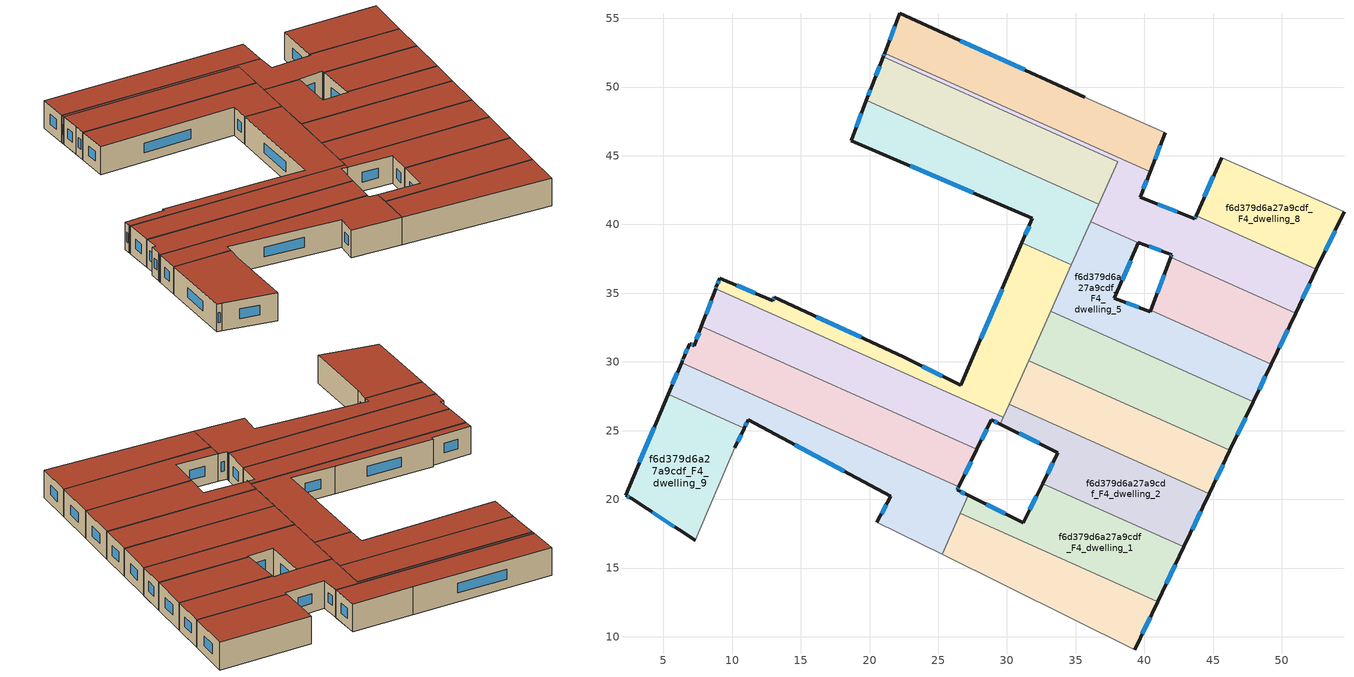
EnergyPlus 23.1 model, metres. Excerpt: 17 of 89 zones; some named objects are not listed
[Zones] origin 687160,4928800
f6d379d6a27a9cdf_F4_dwelling_0
 floor to f6d379d6a27a9cdf_F3_dwelling_0 (EU_floor_Construction): 40.96,12.56 39.29,9.07 25.28,16 26.61,18.97 z12
 wall outside (EU_wall_Construction): 39.29,9.07 40.96,12.56 z12:15
 wall to f6d379d6a27a9cdf_F4_dwelling_1 (EU_wall_Construction): 40.96,12.56 26.61,18.97 z12:15
 wall adiabatic (EU_wall_Construction): 25.28,16 39.29,9.07 z12:15
 wall to f6d379d6a27a9cdf_F4_dwelling_10 (EU_wall_Construction): 26.61,18.97 25.28,16 z12:15
 window (EU_Window_Construction): 39.84,10.2 40.42,11.42 z12.98:14.02
 roof outside (EU_roof_Construction): 39.29,9.07 40.96,12.56 26.61,18.97 25.28,16 z15
f6d379d6a27a9cdf_F4_dwelling_1
 floor to f6d379d6a27a9cdf_F3_dwelling_1 (EU_floor_Construction): 42.87,16.55 40.96,12.56 30.63,17.18 32.59,21.14 z12
 floor to f6d379d6a27a9cdf_F3_dwelling_0 (EU_floor_Construction): 31.19,18.31 30.63,17.18 26.61,18.97 27.19,20.28 z12
 wall outside (EU_wall_Construction): 32.59,21.14 31.19,18.31 27.19,20.29 / 40.96,12.56 42.87,16.55 z12:15
 wall to f6d379d6a27a9cdf_F4_dwelling_2 (EU_wall_Construction): 42.87,16.55 32.59,21.14 z12:15
 wall to f6d379d6a27a9cdf_F4_dwelling_10 (EU_wall_Construction): 27.19,20.29 26.61,18.98 z12:15
 window (EU_Window_Construction): 29.89,18.95 28.49,19.64 / 32.13,20.22 31.65,19.23 / 41.58,13.86 42.25,15.25 z12.98:14.02
 roof outside (EU_roof_Construction): 40.96,12.56 42.87,16.55 32.59,21.14 31.19,18.31 27.19,20.29 26.61,18.97 z15
f6d379d6a27a9cdf_F4_dwelling_10
 floor to f6d379d6a27a9cdf_F3_dwelling_10 (EU_floor_Construction): 26.39,20.72 26.37,20.69 26.83,20.46 24.92,16.18 20.54,18.34 21.55,20.23 11.17,25.79 10.87,25.17 5.34,27.64 6.23,29.73 z12
 floor to f6d379d6a27a9cdf_F3_dwelling_11 (EU_floor_Construction): 26.49,20.93 26.39,20.72 6.23,29.73 6.32,29.95 z12
 floor to f6d379d6a27a9cdf_F3_dwelling_0 (EU_floor_Construction): 27.19,20.28 25.28,16 24.92,16.18 26.83,20.46 z12
 wall outside (EU_wall_Construction): 27.19,20.29 26.37,20.69 26.49,20.93 / 10.87,25.17 11.17,25.79 21.55,20.23 20.54,18.34 / 6.32,29.95 5.34,27.64 z12:15
 wall adiabatic (EU_wall_Construction): 20.54,18.34 25.28,16 z12:15
 wall to f6d379d6a27a9cdf_F4_dwelling_9 (EU_wall_Construction): 5.34,27.64 10.87,25.17 z12:15
 wall to f6d379d6a27a9cdf_F4_dwelling_11 (EU_wall_Construction): 26.49,20.93 6.32,29.95 z12:15
 window (EU_Window_Construction): 26.93,20.42 26.64,20.56 / 21.23,19.62 20.87,18.95 / 14.55,23.98 18.18,22.04 / 10.97,25.37 11.08,25.59 / 6,29.2 5.66,28.39 / 26.41,20.77 26.45,20.85 z12.98:14.02
 roof outside (EU_roof_Construction): 25.28,16 27.19,20.29 26.37,20.69 26.49,20.93 6.32,29.95 5.34,27.64 10.87,25.17 11.17,25.79 21.55,20.23 20.54,18.34 z15
f6d379d6a27a9cdf_F4_dwelling_11
 floor to f6d379d6a27a9cdf_F3_dwelling_11 (EU_floor_Construction): 27.51,23 26.49,20.93 6.32,29.95 6.36,30.04 6.38,30.09 6.44,30.22 6.9,31.33 7.23,31.19 7.52,31.93 z12
 floor to f6d379d6a27a9cdf_F3_dwelling_12 (EU_floor_Construction): 27.82,23.63 27.51,23 7.52,31.93 7.77,32.59 z12
 wall outside (EU_wall_Construction): 7.77,32.59 7.23,31.19 6.9,31.33 6.44,30.22 6.38,30.09 6.36,30.04 6.32,29.95 / 26.49,20.93 27.82,23.63 z12:15
 wall to f6d379d6a27a9cdf_F4_dwelling_12 (EU_wall_Construction): 27.82,23.63 7.77,32.59 z12:15
 window (EU_Window_Construction): 6.42,30.18 6.4,30.13 / 6.75,30.97 6.59,30.58 / 7.13,31.24 7.01,31.28 / 7.6,32.14 7.41,31.65 / 26.92,21.81 27.39,22.76 z12.98:14.02
 roof outside (EU_roof_Construction): 26.49,20.93 27.82,23.63 7.77,32.59 7.23,31.19 6.9,31.33 6.44,30.22 6.38,30.09 6.36,30.04 6.32,29.95 z15
f6d379d6a27a9cdf_F4_dwelling_12
 floor adiabatic (EU_floor_Construction): 28.62,25.28 27.82,23.63 7.77,32.59 8.42,34.31 z12
 floor to f6d379d6a27a9cdf_F3_dwelling_13 (EU_floor_Construction): 29.74,25.97 29.51,25.47 28.87,25.79 28.62,25.28 8.42,34.31 8.81,35.33 z12
 wall outside (EU_wall_Construction): 27.82,23.63 28.87,25.79 29.51,25.47 / 8.81,35.33 7.77,32.59 z12:15
 wall to f6d379d6a27a9cdf_F4_dwelling_13 (EU_wall_Construction): 29.74,25.97 8.81,35.33 z12:15
 wall to f6d379d6a27a9cdf_F4_dwelling_2 (EU_wall_Construction): 29.51,25.47 29.74,25.97 z12:15
 window (EU_Window_Construction): 29.08,25.69 29.3,25.58 / 28.16,24.34 28.53,25.09 / 8.47,34.44 8.11,33.48 z12.98:14.02
 roof outside (EU_roof_Construction): 29.51,25.47 29.74,25.97 8.81,35.33 7.77,32.59 27.82,23.63 28.87,25.79 z15
f6d379d6a27a9cdf_F4_dwelling_13
 floor to f6d379d6a27a9cdf_F3_dwelling_13 (EU_floor_Construction): 27.54,30.37 31.01,28.82 29.74,25.97 8.81,35.33 8.82,35.35 9.1,36.1 12.95,34.46 13.06,34.72 22.46,30.37 26.65,28.3 z12
 floor to f6d379d6a27a9cdf_F3_dwelling_14 (EU_floor_Construction): 34.69,37.05 31.01,28.82 27.54,30.37 31.09,38.66 z12
 wall outside (EU_wall_Construction): 31.09,38.66 26.65,28.3 22.46,30.37 13.06,34.72 12.95,34.46 9.1,36.1 8.86,35.47 8.81,35.33 z12:15
 wall to f6d379d6a27a9cdf_F4_dwelling_14 (EU_wall_Construction): 34.69,37.05 31.09,38.66 z12:15
 wall to f6d379d6a27a9cdf_F4_dwelling_4 (EU_wall_Construction): 31.58,30.1 33.18,33.68 z12:15
 wall to f6d379d6a27a9cdf_F4_dwelling_3 (EU_wall_Construction): 30.16,26.91 31.58,30.1 z12:15
 wall to f6d379d6a27a9cdf_F4_dwelling_5 (EU_wall_Construction): 33.18,33.68 34.69,37.05 z12:15
 wall to f6d379d6a27a9cdf_F4_dwelling_2 (EU_wall_Construction): 29.74,25.97 30.15,26.91 z12:15
 window (EU_Window_Construction): 9.03,35.89 8.94,35.67 / 11.7,34.99 10.36,35.57 / 13.03,34.64 12.99,34.54 / 19.41,31.78 16.12,33.31 / 25.29,28.97 23.83,29.7 / 29.64,35.29 28.09,31.67 / 8.85,35.42 8.83,35.37 z12.98:14.02
 roof outside (EU_roof_Construction): 29.74,25.97 34.69,37.05 31.09,38.66 26.65,28.3 22.46,30.37 13.06,34.72 12.95,34.46 9.1,36.1 8.86,35.47 8.81,35.33 z15
f6d379d6a27a9cdf_F4_dwelling_14
 floor to f6d379d6a27a9cdf_F3_dwelling_15 (EU_floor_Construction): 36.67,41.49 35.74,39.41 32.1,41.04 31.85,40.46 18.65,46.11 19.78,49.04 z12
 floor to f6d379d6a27a9cdf_F3_dwelling_14 (EU_floor_Construction): 35.74,39.41 34.69,37.05 31.09,38.66 32.11,41.04 z12
 wall outside (EU_wall_Construction): 19.78,49.04 18.65,46.11 31.85,40.46 31.09,38.66 z12:15
 wall to f6d379d6a27a9cdf_F4_dwelling_15 (EU_wall_Construction): 36.67,41.49 19.78,49.04 z12:15
 wall to f6d379d6a27a9cdf_F4_dwelling_5 (EU_wall_Construction): 34.69,37.05 36.1,40.21 z12:15
 wall to f6d379d6a27a9cdf_F4_dwelling_7 (EU_wall_Construction): 36.1,40.21 36.67,41.49 z12:15
 window (EU_Window_Construction): 31.6,39.88 31.34,39.25 / 22.95,44.27 27.56,42.3 / 19.41,48.08 19.02,47.06 z12.98:14.02
 roof outside (EU_roof_Construction): 34.69,37.05 36.67,41.49 19.78,49.04 18.65,46.11 31.85,40.46 31.09,38.66 z15
f6d379d6a27a9cdf_F4_dwelling_15
 floor to f6d379d6a27a9cdf_F3_dwelling_15 (EU_floor_Construction): 36.85,41.9 36.67,41.49 19.78,49.04 19.94,49.46 z12
 floor to f6d379d6a27a9cdf_F3_dwelling_16 (EU_floor_Construction): 38.05,44.57 36.85,41.9 19.94,49.46 20.99,52.19 z12
 wall outside (EU_wall_Construction): 20.99,52.19 20.2,50.15 19.78,49.04 z12:15
 wall to f6d379d6a27a9cdf_F4_dwelling_7 (EU_wall_Construction): 36.67,41.49 38.05,44.57 20.99,52.19 z12:15
 window (EU_Window_Construction): 20.07,49.79 19.92,49.4 / 20.74,51.53 20.46,50.81 z12.98:14.02
 roof outside (EU_roof_Construction): 36.67,41.49 38.05,44.57 20.99,52.19 20.2,50.15 19.78,49.04 z15
f6d379d6a27a9cdf_F4_dwelling_16
 floor to f6d379d6a27a9cdf_F3_dwelling_17 (EU_floor_Construction): 35.67,49.27 41.53,46.68 40.43,43.88 38.19,44.89 38.2,44.91 21.13,52.54 22.21,55.36 z12
 floor to f6d379d6a27a9cdf_F3_dwelling_16 (EU_floor_Construction): 38.2,44.91 38.17,44.84 21.1,52.47 21.13,52.54 z12
 floor to f6d379d6a27a9cdf_F3_dwelling_7 (EU_floor_Construction): 40.43,43.88 40.41,43.84 38.17,44.84 38.19,44.89 z12
 wall outside (EU_wall_Construction): 35.67,49.27 22.21,55.36 21.1,52.47 / 40.41,43.84 41.53,46.68 z12:15
 wall adiabatic (EU_wall_Construction): 41.53,46.68 35.67,49.27 z12:15
 wall to f6d379d6a27a9cdf_F4_dwelling_7 (EU_wall_Construction): 21.1,52.47 40.41,43.84 z12:15
 window (EU_Window_Construction): 31.3,51.25 26.59,53.38 / 40.78,44.76 41.17,45.75 / 21.85,54.42 21.46,53.41 z12.98:14.02
 roof outside (EU_roof_Construction): 40.41,43.84 41.53,46.68 35.67,49.27 22.21,55.36 21.1,52.47 z15
f6d379d6a27a9cdf_F4_dwelling_2
 floor to f6d379d6a27a9cdf_F3_dwelling_2 (EU_floor_Construction): 44.71,20.41 42.87,16.55 32.59,21.14 33.7,23.41 34.48,24.98 z12
 floor to f6d379d6a27a9cdf_F3_dwelling_3 (EU_floor_Construction): 34.48,24.98 33.76,23.53 33.7,23.41 29.51,25.47 30.16,26.91 z12
 wall outside (EU_wall_Construction): 29.51,25.47 33.7,23.41 32.59,21.14 / 42.87,16.55 44.71,20.41 z12:15
 wall to f6d379d6a27a9cdf_F4_dwelling_3 (EU_wall_Construction): 44.71,20.41 30.16,26.91 z12:15
 window (EU_Window_Construction): 30.88,24.8 32.34,24.08 / 43.47,17.8 44.11,19.15 / 33.34,22.67 32.95,21.88 z12.98:14.02
 roof outside (EU_roof_Construction): 42.87,16.55 44.71,20.41 30.16,26.91 29.51,25.47 33.7,23.41 32.59,21.14 z15
f6d379d6a27a9cdf_F4_dwelling_3
 floor to f6d379d6a27a9cdf_F3_dwelling_3 (EU_floor_Construction): 46.22,23.56 44.71,20.41 30.16,26.91 31.58,30.1 z12
 wall outside (EU_wall_Construction): 44.71,20.41 46.22,23.56 z12:15
 wall to f6d379d6a27a9cdf_F4_dwelling_4 (EU_wall_Construction): 46.22,23.56 31.58,30.1 z12:15
 window (EU_Window_Construction): 45.2,21.43 45.73,22.53 z12.98:14.02
 roof outside (EU_roof_Construction): 44.71,20.41 46.22,23.56 31.58,30.1 30.16,26.91 z15
f6d379d6a27a9cdf_F4_dwelling_4
 floor to f6d379d6a27a9cdf_F3_dwelling_4 (EU_floor_Construction): 47.91,27.1 46.22,23.56 31.58,30.1 33.18,33.68 z12
 wall outside (EU_wall_Construction): 46.22,23.56 47.91,27.1 z12:15
 wall to f6d379d6a27a9cdf_F4_dwelling_5 (EU_wall_Construction): 47.91,27.1 33.18,33.68 z12:15
 window (EU_Window_Construction): 46.77,24.71 47.36,25.95 z12.98:14.02
 roof outside (EU_roof_Construction): 46.22,23.56 47.91,27.1 33.18,33.68 31.58,30.1 z15
f6d379d6a27a9cdf_F4_dwelling_5
 floor to f6d379d6a27a9cdf_F3_dwelling_5 (EU_floor_Construction): 39.57,38.66 37.82,34.64 40.44,33.65 40.48,33.75 49.22,29.84 47.94,27.14 33.2,33.73 36.1,40.21 z12
 floor to f6d379d6a27a9cdf_F3_dwelling_4 (EU_floor_Construction): 47.94,27.14 47.91,27.1 33.18,33.68 33.2,33.73 z12
 wall outside (EU_wall_Construction): 40.48,33.75 40.44,33.65 37.82,34.64 39.57,38.66 / 47.91,27.1 49.22,29.84 z12:15
 wall to f6d379d6a27a9cdf_F4_dwelling_7 (EU_wall_Construction): 39.57,38.66 36.1,40.21 z12:15
 wall to f6d379d6a27a9cdf_F4_dwelling_6 (EU_wall_Construction): 49.22,29.84 40.48,33.75 z12:15
 window (EU_Window_Construction): 38.39,35.95 39,37.35 / 39.59,33.97 38.68,34.32 / 48.34,27.99 48.8,28.95 z12.98:14.02
 roof outside (EU_roof_Construction): 47.91,27.1 49.22,29.84 40.48,33.75 40.44,33.65 37.82,34.64 39.57,38.66 36.1,40.21 33.18,33.68 z15
f6d379d6a27a9cdf_F4_dwelling_6
 floor to f6d379d6a27a9cdf_F3_dwelling_6 (EU_floor_Construction): 51,33.55 49.22,29.84 40.48,33.75 41.93,37.61 z12
 wall outside (EU_wall_Construction): 49.22,29.84 51,33.55 / 41.93,37.61 40.48,33.75 z12:15
 wall to f6d379d6a27a9cdf_F4_dwelling_7 (EU_wall_Construction): 51,33.55 41.93,37.61 z12:15
 window (EU_Window_Construction): 49.8,31.05 50.42,32.34 / 41.46,36.35 40.95,35 z12.98:14.02
 roof outside (EU_roof_Construction): 49.22,29.84 51,33.55 41.93,37.61 40.48,33.75 z15
f6d379d6a27a9cdf_F4_dwelling_7
 floor to f6d379d6a27a9cdf_F3_dwelling_16 (EU_floor_Construction): 38.17,44.84 38.05,44.57 20.99,52.19 21.1,52.47 z12
 floor to f6d379d6a27a9cdf_F3_dwelling_7 (EU_floor_Construction): 52.52,36.73 51.17,33.91 36.26,40.58 38.17,44.84 40.41,43.84 39.68,41.99 43.67,40.41 43.77,40.64 z12
 floor to f6d379d6a27a9cdf_F3_dwelling_6 (EU_floor_Construction): 51.17,33.91 51,33.55 41.93,37.61 42,37.81 39.58,38.69 39.57,38.66 36.1,40.21 36.26,40.58 z12
 wall outside (EU_wall_Construction): 39.57,38.66 39.58,38.69 42,37.81 41.93,37.61 / 21.1,52.47 20.99,52.19 / 43.77,40.64 43.67,40.41 39.68,41.99 40.41,43.84 / 51,33.55 52.52,36.73 z12:15
 wall to f6d379d6a27a9cdf_F4_dwelling_8 (EU_wall_Construction): 52.52,36.73 43.77,40.64 z12:15
 window (EU_Window_Construction): 41.98,37.74 41.95,37.67 / 40.37,38.4 41.22,38.1 / 21.06,52.38 21.03,52.28 / 39.92,42.59 40.17,43.24 / 42.38,40.92 40.98,41.48 / 43.74,40.56 43.71,40.48 / 51.49,34.58 52.03,35.7 z12.98:14.02
 roof outside (EU_roof_Construction): 51,33.55 52.52,36.73 43.77,40.64 43.67,40.41 39.68,41.99 40.41,43.84 21.1,52.47 20.99,52.19 38.05,44.57 36.1,40.21 39.57,38.66 39.58,38.69 42,37.81 41.93,37.61 z15
f6d379d6a27a9cdf_F4_dwelling_8
 floor to f6d379d6a27a9cdf_F3_dwelling_8 (EU_floor_Construction): 54.52,40.92 52.52,36.73 43.77,40.64 45.61,44.87 z12
 wall outside (EU_wall_Construction): 45.61,44.87 43.77,40.64 / 52.52,36.73 54.52,40.92 z12:15
 wall adiabatic (EU_wall_Construction): 54.52,40.92 45.61,44.87 z12:15
 window (EU_Window_Construction): 45.01,43.49 44.37,42.01 / 53.17,38.09 53.87,39.56 z12.98:14.02
 roof outside (EU_roof_Construction): 52.52,36.73 54.52,40.92 45.61,44.87 43.77,40.64 z15
f6d379d6a27a9cdf_F4_dwelling_9
 floor to f6d379d6a27a9cdf_F3_dwelling_9 (EU_floor_Construction): 10.61,24.62 10.18,23.74 7.31,17.01 2.67,20.07 2.24,20.31 5.1,27.07 z12
 floor to f6d379d6a27a9cdf_F3_dwelling_10 (EU_floor_Construction): 10.87,25.17 10.61,24.62 5.1,27.07 5.34,27.64 z12
 wall outside (EU_wall_Construction): 5.34,27.64 2.24,20.31 2.67,20.07 7.31,17.01 / 10.18,23.74 10.87,25.17 z12:15
 wall adiabatic (EU_wall_Construction): 7.31,17.01 10.18,23.74 z12:15
 window (EU_Window_Construction): 2.38,20.23 2.53,20.15 / 4.34,25.25 3.25,22.69 / 10.41,24.2 10.65,24.7 / 4.18,19.08 5.8,18.01 z12.98:14.02
 roof outside (EU_roof_Construction): 7.31,17.01 10.18,23.74 10.87,25.17 5.34,27.64 2.24,20.31 2.67,20.07 z15
[Building]
EU S2 Campaign: North Axis=0; Terrain=City; Solar Distribution=FullExterior
[Site:Location]
Bologna: Latitude=44.5; Longitude=11.25; Time Zone=1; Elevation=37
[SizingPeriod:WeatherFileDays]
AnnualSizingPeriod: Begin Month=1; Begin Day of Month=1; End Month=12; End Day of Month=31; Day of Week for Start Day=Monday; Use Weather File Daylight Saving Period=No; Use Weather File Rain and Snow Indicators=No
[MATERIAL]
EU_InternalMass_Material: Roughness=MediumRough; Thickness=0.1; Conductivity=1; Density=1800; Specific Heat=900; Thermal Absorptance=0.9; Solar Absorptance=0.7; Visible Absorptance=0.7
[MATERIAL:NOMASS] Roughness=MediumRough; Thermal Absorptance=0.9; Solar Absorptance=0.7; Visible Absorptance=0.7
Name | Thermal Resistance
EU_wall_NoMass | 0.905828
EU_roof_NoMass | 0.37593
EU_floor_NoMass | 0.67114
[WINDOWMATERIAL:SIMPLEGLAZINGSYSTEM]
EU_Window_SimpleGlazing: UFactor=4.52486; Solar Heat Gain Coefficient=0.85; Visible Transmittance=0.85
[CONSTRUCTION]
EU_wall_Construction: EU_wall_NoMass
EU_roof_Construction: EU_roof_NoMass
EU_floor_Construction: EU_floor_NoMass
EU_Window_Construction: EU_Window_SimpleGlazing
EU_InternalMass_Construction: EU_InternalMass_Material
[ZONE] Type=1; Multiplier=1; Ceiling Height=autocalculate; Floor Area=autocalculate; Part of Total Floor Area=Yes
Name | Volume
f6d379d6a27a9cdf_F4_dwelling_0 | 167.572
f6d379d6a27a9cdf_F4_dwelling_1 | 167.555
f6d379d6a27a9cdf_F4_dwelling_10 | 199.715
f6d379d6a27a9cdf_F4_dwelling_11 | 198.583
f6d379d6a27a9cdf_F4_dwelling_12 | 194.647
f6d379d6a27a9cdf_F4_dwelling_13 | 198.847
f6d379d6a27a9cdf_F4_dwelling_14 | 188.536
f6d379d6a27a9cdf_F4_dwelling_15 | 188.511
f6d379d6a27a9cdf_F4_dwelling_16 | 193.844
f6d379d6a27a9cdf_F4_dwelling_2 | 167.602
f6d379d6a27a9cdf_F4_dwelling_3 | 167.562
f6d379d6a27a9cdf_F4_dwelling_4 | 189.313
f6d379d6a27a9cdf_F4_dwelling_5 | 192.986
f6d379d6a27a9cdf_F4_dwelling_6 | 120.433
f6d379d6a27a9cdf_F4_dwelling_7 | 195.643
f6d379d6a27a9cdf_F4_dwelling_8 | 134.143
f6d379d6a27a9cdf_F4_dwelling_9 | 150.779
[INTERNALMASS] Construction=EU_InternalMass_Construction
Name | Zone or ZoneList | Surface Area
f6d379d6a27a9cdf_F4_dwelling_0_EU_InternalMass | f6d379d6a27a9cdf_F4_dwelling_0 | 55.8632
f6d379d6a27a9cdf_F4_dwelling_1_EU_InternalMass | f6d379d6a27a9cdf_F4_dwelling_1 | 55.8462
f6d379d6a27a9cdf_F4_dwelling_2_EU_InternalMass | f6d379d6a27a9cdf_F4_dwelling_2 | 55.8656
f6d379d6a27a9cdf_F4_dwelling_3_EU_InternalMass | f6d379d6a27a9cdf_F4_dwelling_3 | 55.8542
f6d379d6a27a9cdf_F4_dwelling_4_EU_InternalMass | f6d379d6a27a9cdf_F4_dwelling_4 | 63.1125
f6d379d6a27a9cdf_F4_dwelling_5_EU_InternalMass | f6d379d6a27a9cdf_F4_dwelling_5 | 64.3303
f6d379d6a27a9cdf_F4_dwelling_6_EU_InternalMass | f6d379d6a27a9cdf_F4_dwelling_6 | 40.1392
f6d379d6a27a9cdf_F4_dwelling_7_EU_InternalMass | f6d379d6a27a9cdf_F4_dwelling_7 | 65.2232
f6d379d6a27a9cdf_F4_dwelling_8_EU_InternalMass | f6d379d6a27a9cdf_F4_dwelling_8 | 44.7141
f6d379d6a27a9cdf_F4_dwelling_9_EU_InternalMass | f6d379d6a27a9cdf_F4_dwelling_9 | 50.2612
f6d379d6a27a9cdf_F4_dwelling_10_EU_InternalMass | f6d379d6a27a9cdf_F4_dwelling_10 | 66.5806
f6d379d6a27a9cdf_F4_dwelling_11_EU_InternalMass | f6d379d6a27a9cdf_F4_dwelling_11 | 66.1848
f6d379d6a27a9cdf_F4_dwelling_12_EU_InternalMass | f6d379d6a27a9cdf_F4_dwelling_12 | 64.8835
f6d379d6a27a9cdf_F4_dwelling_13_EU_InternalMass | f6d379d6a27a9cdf_F4_dwelling_13 | 66.2795
f6d379d6a27a9cdf_F4_dwelling_14_EU_InternalMass | f6d379d6a27a9cdf_F4_dwelling_14 | 62.8452
f6d379d6a27a9cdf_F4_dwelling_15_EU_InternalMass | f6d379d6a27a9cdf_F4_dwelling_15 | 62.8366
f6d379d6a27a9cdf_F4_dwelling_16_EU_InternalMass | f6d379d6a27a9cdf_F4_dwelling_16 | 64.6086
[OTHEREQUIPMENT] Fuel Type=Electricity; Design Level Calculation Method=Watts/Area; Power per Zone Floor Area=1; Fraction Latent=0; Fraction Radiant=0; Fraction Lost=0; Carbon Dioxide Generation Rate=0; EndUse Subcategory=EU_Step8_InternalGains
Name | Zone or ZoneList or Space or SpaceList | Schedule
EU_Step8_InternalGain_f6d379d6a27a9cdf_F4_dwelling_0_f000 | f6d379d6a27a9cdf_F4_dwelling_0 | EU_Step8_GainSchedule_f6d379d6a27a9cdf_F4_dwelling_0_f000
EU_Step8_InternalGain_f6d379d6a27a9cdf_F4_dwelling_1_f000 | f6d379d6a27a9cdf_F4_dwelling_1 | EU_Step8_GainSchedule_f6d379d6a27a9cdf_F4_dwelling_1_f000
EU_Step8_InternalGain_f6d379d6a27a9cdf_F4_dwelling_2_f000 | f6d379d6a27a9cdf_F4_dwelling_2 | EU_Step8_GainSchedule_f6d379d6a27a9cdf_F4_dwelling_2_f000
EU_Step8_InternalGain_f6d379d6a27a9cdf_F4_dwelling_3_f000 | f6d379d6a27a9cdf_F4_dwelling_3 | EU_Step8_GainSchedule_f6d379d6a27a9cdf_F4_dwelling_3_f000
EU_Step8_InternalGain_f6d379d6a27a9cdf_F4_dwelling_4_f000 | f6d379d6a27a9cdf_F4_dwelling_4 | EU_Step8_GainSchedule_f6d379d6a27a9cdf_F4_dwelling_4_f000
EU_Step8_InternalGain_f6d379d6a27a9cdf_F4_dwelling_5_f000 | f6d379d6a27a9cdf_F4_dwelling_5 | EU_Step8_GainSchedule_f6d379d6a27a9cdf_F4_dwelling_5_f000
EU_Step8_InternalGain_f6d379d6a27a9cdf_F4_dwelling_6_f000 | f6d379d6a27a9cdf_F4_dwelling_6 | EU_Step8_GainSchedule_f6d379d6a27a9cdf_F4_dwelling_6_f000
EU_Step8_InternalGain_f6d379d6a27a9cdf_F4_dwelling_7_f000 | f6d379d6a27a9cdf_F4_dwelling_7 | EU_Step8_GainSchedule_f6d379d6a27a9cdf_F4_dwelling_7_f000
EU_Step8_InternalGain_f6d379d6a27a9cdf_F4_dwelling_8_f000 | f6d379d6a27a9cdf_F4_dwelling_8 | EU_Step8_GainSchedule_f6d379d6a27a9cdf_F4_dwelling_8_f000
EU_Step8_InternalGain_f6d379d6a27a9cdf_F4_dwelling_9_f000 | f6d379d6a27a9cdf_F4_dwelling_9 | EU_Step8_GainSchedule_f6d379d6a27a9cdf_F4_dwelling_9_f000
EU_Step8_InternalGain_f6d379d6a27a9cdf_F4_dwelling_10_f000 | f6d379d6a27a9cdf_F4_dwelling_10 | EU_Step8_GainSchedule_f6d379d6a27a9cdf_F4_dwelling_10_f000
EU_Step8_InternalGain_f6d379d6a27a9cdf_F4_dwelling_11_f000 | f6d379d6a27a9cdf_F4_dwelling_11 | EU_Step8_GainSchedule_f6d379d6a27a9cdf_F4_dwelling_11_f000
EU_Step8_InternalGain_f6d379d6a27a9cdf_F4_dwelling_12_f000 | f6d379d6a27a9cdf_F4_dwelling_12 | EU_Step8_GainSchedule_f6d379d6a27a9cdf_F4_dwelling_12_f000
EU_Step8_InternalGain_f6d379d6a27a9cdf_F4_dwelling_13_f000 | f6d379d6a27a9cdf_F4_dwelling_13 | EU_Step8_GainSchedule_f6d379d6a27a9cdf_F4_dwelling_13_f000
EU_Step8_InternalGain_f6d379d6a27a9cdf_F4_dwelling_14_f000 | f6d379d6a27a9cdf_F4_dwelling_14 | EU_Step8_GainSchedule_f6d379d6a27a9cdf_F4_dwelling_14_f000
EU_Step8_InternalGain_f6d379d6a27a9cdf_F4_dwelling_15_f000 | f6d379d6a27a9cdf_F4_dwelling_15 | EU_Step8_GainSchedule_f6d379d6a27a9cdf_F4_dwelling_15_f000
EU_Step8_InternalGain_f6d379d6a27a9cdf_F4_dwelling_16_f000 | f6d379d6a27a9cdf_F4_dwelling_16 | EU_Step8_GainSchedule_f6d379d6a27a9cdf_F4_dwelling_16_f000
[ZONEVENTILATION:DESIGNFLOWRATE] Schedule=EU_AlwaysOn; Design Flow Rate Calculation Method=AirChanges/Hour; Air Changes per Hour=0.73129; Ventilation Type=Natural; Fan Pressure Rise=0; Fan Total Efficiency=1; Constant Term Coefficient=1; Temperature Term Coefficient=0; Velocity Term Coefficient=0; Velocity Squared Term Coefficient=0; Minimum Indoor Temperature=-100; Maximum Indoor Temperature=100; Delta Temperature=-100; Minimum Outdoor Temperature=-100; Maximum Outdoor Temperature=100; Maximum Wind Speed=40
Name | Zone or ZoneList or Space or SpaceList
EU_ConstantAir_f6d379d6a27a9cdf_F4_dwelling_0 | f6d379d6a27a9cdf_F4_dwelling_0
EU_ConstantAir_f6d379d6a27a9cdf_F4_dwelling_1 | f6d379d6a27a9cdf_F4_dwelling_1
EU_ConstantAir_f6d379d6a27a9cdf_F4_dwelling_2 | f6d379d6a27a9cdf_F4_dwelling_2
EU_ConstantAir_f6d379d6a27a9cdf_F4_dwelling_3 | f6d379d6a27a9cdf_F4_dwelling_3
EU_ConstantAir_f6d379d6a27a9cdf_F4_dwelling_4 | f6d379d6a27a9cdf_F4_dwelling_4
EU_ConstantAir_f6d379d6a27a9cdf_F4_dwelling_5 | f6d379d6a27a9cdf_F4_dwelling_5
EU_ConstantAir_f6d379d6a27a9cdf_F4_dwelling_6 | f6d379d6a27a9cdf_F4_dwelling_6
EU_ConstantAir_f6d379d6a27a9cdf_F4_dwelling_7 | f6d379d6a27a9cdf_F4_dwelling_7
EU_ConstantAir_f6d379d6a27a9cdf_F4_dwelling_8 | f6d379d6a27a9cdf_F4_dwelling_8
EU_ConstantAir_f6d379d6a27a9cdf_F4_dwelling_9 | f6d379d6a27a9cdf_F4_dwelling_9
EU_ConstantAir_f6d379d6a27a9cdf_F4_dwelling_10 | f6d379d6a27a9cdf_F4_dwelling_10
EU_ConstantAir_f6d379d6a27a9cdf_F4_dwelling_11 | f6d379d6a27a9cdf_F4_dwelling_11
EU_ConstantAir_f6d379d6a27a9cdf_F4_dwelling_12 | f6d379d6a27a9cdf_F4_dwelling_12
EU_ConstantAir_f6d379d6a27a9cdf_F4_dwelling_13 | f6d379d6a27a9cdf_F4_dwelling_13
EU_ConstantAir_f6d379d6a27a9cdf_F4_dwelling_14 | f6d379d6a27a9cdf_F4_dwelling_14
EU_ConstantAir_f6d379d6a27a9cdf_F4_dwelling_15 | f6d379d6a27a9cdf_F4_dwelling_15
EU_ConstantAir_f6d379d6a27a9cdf_F4_dwelling_16 | f6d379d6a27a9cdf_F4_dwelling_16
[HVACTEMPLATE:ZONE:IDEALLOADSAIRSYSTEM] System Availability Schedule=EU_AlwaysOn; Maximum Heating Supply Air Temperature=50; Minimum Cooling Supply Air Temperature=13; Maximum Heating Supply Air Humidity Ratio=0.0156; Minimum Cooling Supply Air Humidity Ratio=0.0077; Heating Limit=NoLimit; Cooling Limit=NoLimit; Heating Availability Schedule=EU_AlwaysOn; Cooling Availability Schedule=EU_CoolingOff; Dehumidification Control Type=ConstantSensibleHeatRatio; Cooling Sensible Heat Ratio=0.7; Dehumidification Setpoint=60; Humidification Control Type=None; Humidification Setpoint=30; Outdoor Air Method=None; Outdoor Air Flow Rate per Person=0.00944; Outdoor Air Flow Rate per Zone Floor Area=0; Outdoor Air Flow Rate per Zone=0; Demand Controlled Ventilation Type=None; Outdoor Air Economizer Type=NoEconomizer; Heat Recovery Type=None; Sensible Heat Recovery Effectiveness=0.7; Latent Heat Recovery Effectiveness=0.65
Name | Template Thermostat
f6d379d6a27a9cdf_F4_dwelling_0 | EU_HeatOnly_f6d379d6a27a9cdf_F4_dwelling_0
f6d379d6a27a9cdf_F4_dwelling_1 | EU_HeatOnly_f6d379d6a27a9cdf_F4_dwelling_1
f6d379d6a27a9cdf_F4_dwelling_2 | EU_HeatOnly_f6d379d6a27a9cdf_F4_dwelling_2
f6d379d6a27a9cdf_F4_dwelling_3 | EU_HeatOnly_f6d379d6a27a9cdf_F4_dwelling_3
f6d379d6a27a9cdf_F4_dwelling_4 | EU_HeatOnly_f6d379d6a27a9cdf_F4_dwelling_4
f6d379d6a27a9cdf_F4_dwelling_5 | EU_HeatOnly_f6d379d6a27a9cdf_F4_dwelling_5
f6d379d6a27a9cdf_F4_dwelling_6 | EU_HeatOnly_f6d379d6a27a9cdf_F4_dwelling_6
f6d379d6a27a9cdf_F4_dwelling_7 | EU_HeatOnly_f6d379d6a27a9cdf_F4_dwelling_7
f6d379d6a27a9cdf_F4_dwelling_8 | EU_HeatOnly_f6d379d6a27a9cdf_F4_dwelling_8
f6d379d6a27a9cdf_F4_dwelling_9 | EU_HeatOnly_f6d379d6a27a9cdf_F4_dwelling_9
f6d379d6a27a9cdf_F4_dwelling_10 | EU_HeatOnly_f6d379d6a27a9cdf_F4_dwelling_10
f6d379d6a27a9cdf_F4_dwelling_11 | EU_HeatOnly_f6d379d6a27a9cdf_F4_dwelling_11
f6d379d6a27a9cdf_F4_dwelling_12 | EU_HeatOnly_f6d379d6a27a9cdf_F4_dwelling_12
f6d379d6a27a9cdf_F4_dwelling_13 | EU_HeatOnly_f6d379d6a27a9cdf_F4_dwelling_13
f6d379d6a27a9cdf_F4_dwelling_14 | EU_HeatOnly_f6d379d6a27a9cdf_F4_dwelling_14
f6d379d6a27a9cdf_F4_dwelling_15 | EU_HeatOnly_f6d379d6a27a9cdf_F4_dwelling_15
f6d379d6a27a9cdf_F4_dwelling_16 | EU_HeatOnly_f6d379d6a27a9cdf_F4_dwelling_16
[SIZING:ZONE] Zone Cooling Design Supply Air Temperature Input Method=SupplyAirTemperature; Zone Cooling Design Supply Air Temperature=13; Zone Heating Design Supply Air Temperature Input Method=SupplyAirTemperature; Zone Heating Design Supply Air Temperature=50; Zone Cooling Design Supply Air Humidity Ratio=0.008; Zone Heating Design Supply Air Humidity Ratio=0.008; Cooling Design Air Flow Method=DesignDay; Cooling Design Air Flow Rate=0; Cooling Minimum Air Flow per Zone Floor Area=0.000762; Cooling Minimum Air Flow=0; Cooling Minimum Air Flow Fraction=0.2; Heating Design Air Flow Method=DesignDay; Heating Design Air Flow Rate=0; Heating Maximum Air Flow per Zone Floor Area=0.002032; Heating Maximum Air Flow=0.141576; Heating Maximum Air Flow Fraction=0.3; Account for Dedicated Outdoor Air System=No; Dedicated Outdoor Air System Control Strategy=NeutralSupplyAir; Dedicated Outdoor Air Low Setpoint Temperature for Design=autosize; Dedicated Outdoor Air High Setpoint Temperature for Design=autosize; Zone Load Sizing Method=Sensible Load Only No Latent Load; Zone Latent Cooling Design Supply Air Humidity Ratio Input Method=HumidityRatioDifference; Zone Cooling Design Supply Air Humidity Ratio Difference=0.005; Zone Latent Heating Design Supply Air Humidity Ratio Input Method=HumidityRatioDifference; Zone Humidification Design Supply Air Humidity Ratio Difference=0.005
f6d379d6a27a9cdf_F4_dwelling_0; f6d379d6a27a9cdf_F4_dwelling_1; f6d379d6a27a9cdf_F4_dwelling_2; f6d379d6a27a9cdf_F4_dwelling_3; f6d379d6a27a9cdf_F4_dwelling_4; f6d379d6a27a9cdf_F4_dwelling_5; f6d379d6a27a9cdf_F4_dwelling_6; f6d379d6a27a9cdf_F4_dwelling_7; f6d379d6a27a9cdf_F4_dwelling_8; f6d379d6a27a9cdf_F4_dwelling_9; f6d379d6a27a9cdf_F4_dwelling_10; f6d379d6a27a9cdf_F4_dwelling_11; f6d379d6a27a9cdf_F4_dwelling_12; f6d379d6a27a9cdf_F4_dwelling_13; f6d379d6a27a9cdf_F4_dwelling_14; f6d379d6a27a9cdf_F4_dwelling_15; f6d379d6a27a9cdf_F4_dwelling_16
[SCHEDULE:CONSTANT]
Name | Hourly Value
EU_AlwaysOn | 1
EU_CoolingOff | 0
[SCHEDULE:FILE] Column Number=1; Rows to Skip at Top=0; Number of Hours of Data=8760; Column Separator=Comma; Interpolate to Timestep=No; Minutes per Item=60; Adjust Schedule for Daylight Savings=Yes
Name | File
EU_Step8_GainSchedule_f6d379d6a27a9cdf_F4_dwelling_0_f000 | ../../schedules/f6d379d6a27a9cdf/f6d379d6a27a9cdf_F4_dwelling_0_f000_gain.csv
EU_Step8_GainSchedule_f6d379d6a27a9cdf_F4_dwelling_1_f000 | ../../schedules/f6d379d6a27a9cdf/f6d379d6a27a9cdf_F4_dwelling_1_f000_gain.csv
EU_Step8_GainSchedule_f6d379d6a27a9cdf_F4_dwelling_2_f000 | ../../schedules/f6d379d6a27a9cdf/f6d379d6a27a9cdf_F4_dwelling_2_f000_gain.csv
EU_Step8_GainSchedule_f6d379d6a27a9cdf_F4_dwelling_3_f000 | ../../schedules/f6d379d6a27a9cdf/f6d379d6a27a9cdf_F4_dwelling_3_f000_gain.csv
EU_Step8_GainSchedule_f6d379d6a27a9cdf_F4_dwelling_4_f000 | ../../schedules/f6d379d6a27a9cdf/f6d379d6a27a9cdf_F4_dwelling_4_f000_gain.csv
EU_Step8_GainSchedule_f6d379d6a27a9cdf_F4_dwelling_5_f000 | ../../schedules/f6d379d6a27a9cdf/f6d379d6a27a9cdf_F4_dwelling_5_f000_gain.csv
EU_Step8_GainSchedule_f6d379d6a27a9cdf_F4_dwelling_6_f000 | ../../schedules/f6d379d6a27a9cdf/f6d379d6a27a9cdf_F4_dwelling_6_f000_gain.csv
EU_Step8_GainSchedule_f6d379d6a27a9cdf_F4_dwelling_7_f000 | ../../schedules/f6d379d6a27a9cdf/f6d379d6a27a9cdf_F4_dwelling_7_f000_gain.csv
EU_Step8_GainSchedule_f6d379d6a27a9cdf_F4_dwelling_8_f000 | ../../schedules/f6d379d6a27a9cdf/f6d379d6a27a9cdf_F4_dwelling_8_f000_gain.csv
EU_Step8_GainSchedule_f6d379d6a27a9cdf_F4_dwelling_9_f000 | ../../schedules/f6d379d6a27a9cdf/f6d379d6a27a9cdf_F4_dwelling_9_f000_gain.csv
EU_Step8_GainSchedule_f6d379d6a27a9cdf_F4_dwelling_10_f000 | ../../schedules/f6d379d6a27a9cdf/f6d379d6a27a9cdf_F4_dwelling_10_f000_gain.csv
EU_Step8_GainSchedule_f6d379d6a27a9cdf_F4_dwelling_11_f000 | ../../schedules/f6d379d6a27a9cdf/f6d379d6a27a9cdf_F4_dwelling_11_f000_gain.csv
EU_Step8_GainSchedule_f6d379d6a27a9cdf_F4_dwelling_12_f000 | ../../schedules/f6d379d6a27a9cdf/f6d379d6a27a9cdf_F4_dwelling_12_f000_gain.csv
EU_Step8_GainSchedule_f6d379d6a27a9cdf_F4_dwelling_13_f000 | ../../schedules/f6d379d6a27a9cdf/f6d379d6a27a9cdf_F4_dwelling_13_f000_gain.csv
EU_Step8_GainSchedule_f6d379d6a27a9cdf_F4_dwelling_14_f000 | ../../schedules/f6d379d6a27a9cdf/f6d379d6a27a9cdf_F4_dwelling_14_f000_gain.csv
EU_Step8_GainSchedule_f6d379d6a27a9cdf_F4_dwelling_15_f000 | ../../schedules/f6d379d6a27a9cdf/f6d379d6a27a9cdf_F4_dwelling_15_f000_gain.csv
EU_Step8_GainSchedule_f6d379d6a27a9cdf_F4_dwelling_16_f000 | ../../schedules/f6d379d6a27a9cdf/f6d379d6a27a9cdf_F4_dwelling_16_f000_gain.csv
